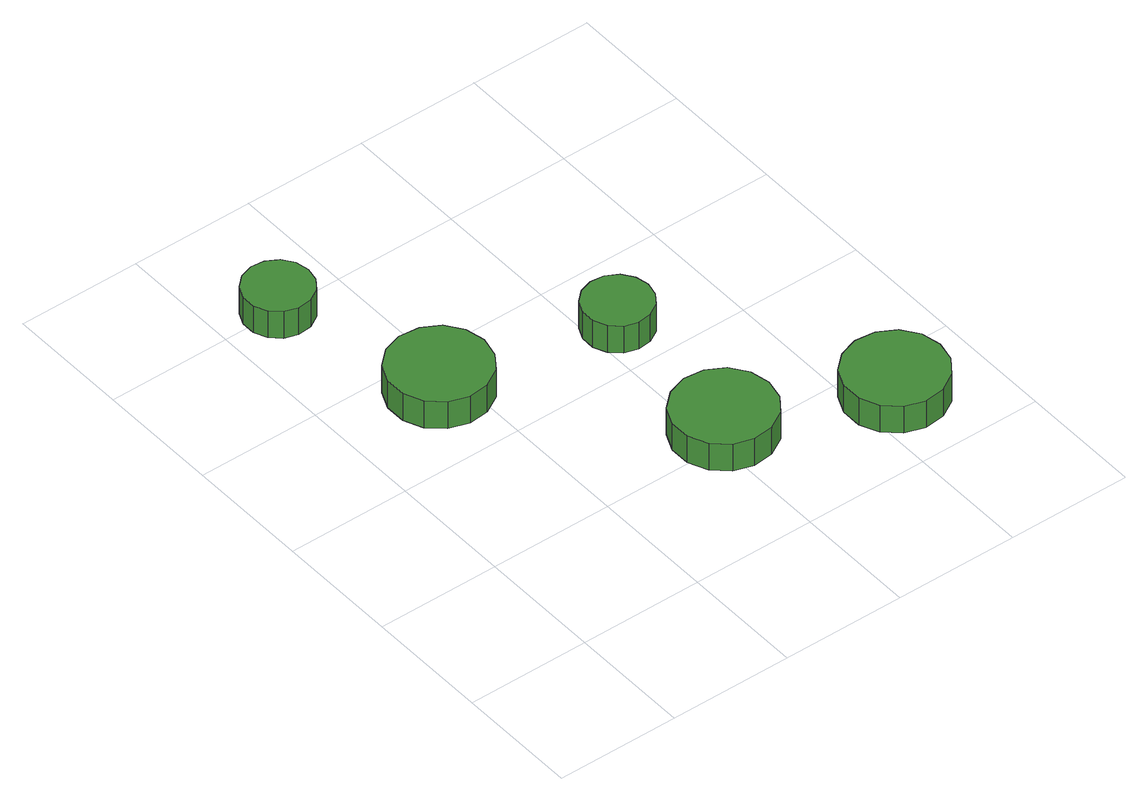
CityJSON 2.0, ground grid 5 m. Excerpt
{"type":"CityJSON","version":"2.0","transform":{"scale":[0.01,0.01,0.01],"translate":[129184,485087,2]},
"CityObjects":{
"tree1":{"type":"SolitaryVegetationObject","attributes":{"function":"something"},"geometry":[{"type":"MultiSurface","lod":"1","boundaries":[[[0,1,2,3,4,5,6,7,8,9,10,11,12,13,14]],[[15,16,17,18,19,20,21,22,23,24,25,26,27,28,29]],[[0,29,28,1]],[[1,28,27,2]],[[2,27,26,3]],[[3,26,25,4]],[[4,25,24,5]],[[5,24,23,6]],[[6,23,22,7]],[[7,22,21,8]],[[8,21,20,9]],[[9,20,19,10]],[[10,19,18,11]],[[11,18,17,12]],[[12,17,16,13]],[[13,16,15,14]],[[14,15,29,0]]]}]},
"tree2":{"type":"SolitaryVegetationObject","attributes":{"function":"something"},"geometry":[{"type":"MultiSurface","lod":"1","boundaries":[[[30,31,32,33,34,35,36,37,38,39,40,41,42,43,44]],[[45,46,47,48,49,50,51,52,53,54,55,56,57,58,59]],[[30,59,58,31]],[[31,58,57,32]],[[32,57,56,33]],[[33,56,55,34]],[[34,55,54,35]],[[35,54,53,36]],[[36,53,52,37]],[[37,52,51,38]],[[38,51,50,39]],[[39,50,49,40]],[[40,49,48,41]],[[41,48,47,42]],[[42,47,46,43]],[[43,46,45,44]],[[44,45,59,30]]]}]},
"tree3":{"type":"SolitaryVegetationObject","attributes":{"function":"something"},"geometry":[{"type":"MultiSurface","lod":"1","boundaries":[[[60,61,62,63,64,65,66,67,68,69,70,71,72,73,74]],[[75,76,77,78,79,80,81,82,83,84,85,86,87,88,89]],[[60,89,88,61]],[[61,88,87,62]],[[62,87,86,63]],[[63,86,85,64]],[[64,85,84,65]],[[65,84,83,66]],[[66,83,82,67]],[[67,82,81,68]],[[68,81,80,69]],[[69,80,79,70]],[[70,79,78,71]],[[71,78,77,72]],[[72,77,76,73]],[[73,76,75,74]],[[74,75,89,60]]]}]},
"tree4":{"type":"SolitaryVegetationObject","attributes":{"function":"something"},"geometry":[{"type":"MultiSurface","lod":"1","boundaries":[[[90,91,92,93,94,95,96,97,98,99,100,101,102,103,104]],[[105,106,107,108,109,110,111,112,113,114,115,116,117,118,119]],[[90,119,118,91]],[[91,118,117,92]],[[92,117,116,93]],[[93,116,115,94]],[[94,115,114,95]],[[95,114,113,96]],[[96,113,112,97]],[[97,112,111,98]],[[98,111,110,99]],[[99,110,109,100]],[[100,109,108,101]],[[101,108,107,102]],[[102,107,106,103]],[[103,106,105,104]],[[104,105,119,90]]]}]},
"tree5":{"type":"SolitaryVegetationObject","attributes":{"function":"something"},"geometry":[{"type":"MultiSurface","lod":"1","boundaries":[[[120,121,122,123,124,125,126,127,128,129,130,131,132,133,134]],[[135,136,137,138,139,140,141,142,143,144,145,146,147,148,149]],[[120,149,148,121]],[[121,148,147,122]],[[122,147,146,123]],[[123,146,145,124]],[[124,145,144,125]],[[125,144,143,126]],[[126,143,142,127]],[[127,142,141,128]],[[128,141,140,129]],[[129,140,139,130]],[[130,139,138,131]],[[131,138,137,132]],[[132,137,136,133]],[[133,136,135,134]],[[134,135,149,120]]]}]}
},
"vertices":[
[351,1979,158],[340,2034,158],[307,2079,158],[258,2108,158],[202,2114,158],[148,2096,158],[107,2058,158],[84,2007,158],[84,1951,158],[107,1899,158],[148,1862,158],[202,1844,158],[258,1850,158],[307,1878,158],[340,1924,158],[340,1924,33],[307,1878,33],[258,1850,33],[202,1844,33],[148,1862,33],[107,1899,33],[84,1951,33],[84,2007,33],[107,2058,33],[148,2096,33],[202,2114,33],[258,2108,33],[307,2079,33],[340,2034,33],[351,1979,33],
[617,1333,137],[599,1414,137],[551,1481,137],[479,1522,137],[396,1531,137],[317,1506,137],[255,1450,137],[222,1374,137],[222,1291,137],[255,1215,137],[317,1160,137],[396,1134,137],[479,1143,137],[551,1184,137],[599,1251,137],[599,1251,12],[551,1184,12],[479,1143,12],[396,1134,12],[317,1160,12],[255,1215,12],[222,1291,12],[222,1374,12],[255,1450,12],[317,1506,12],[396,1531,12],[479,1522,12],[551,1481,12],[599,1414,12],[617,1333,12],
[1239,528,158],[1222,609,158],[1173,677,158],[1101,718,158],[1019,727,158],[940,701,158],[878,646,158],[844,570,158],[844,487,158],[878,411,158],[940,355,158],[1019,330,158],[1101,338,158],[1173,380,158],[1222,447,158],[1222,447,33],[1173,380,33],[1101,338,33],[1019,330,33],[940,355,33],[878,411,33],[844,487,33],[844,570,33],[878,646,33],[940,701,33],[1019,727,33],[1101,718,33],[1173,677,33],[1222,609,33],[1239,528,33],
[1226,1184,159],[1214,1239,159],[1181,1285,159],[1133,1313,159],[1077,1319,159],[1023,1302,159],[981,1264,159],[958,1213,159],[958,1156,159],[981,1105,159],[1023,1067,159],[1077,1050,159],[1133,1056,159],[1181,1084,159],[1214,1129,159],[1214,1129,34],[1181,1084,34],[1133,1056,34],[1077,1050,34],[1023,1067,34],[981,1105,34],[958,1156,34],[958,1213,34],[981,1264,34],[1023,1302,34],[1077,1319,34],[1133,1313,34],[1181,1285,34],[1214,1239,34],[1226,1184,34],
[1810,292,181],[1793,373,181],[1744,440,181],[1672,481,181],[1590,490,181],[1511,464,181],[1449,409,181],[1415,333,181],[1415,250,181],[1449,174,181],[1511,119,181],[1590,93,181],[1672,102,181],[1744,143,181],[1793,210,181],[1793,210,56],[1744,143,56],[1672,102,56],[1590,93,56],[1511,119,56],[1449,174,56],[1415,250,56],[1415,333,56],[1449,409,56],[1511,464,56],[1590,490,56],[1672,481,56],[1744,440,56],[1793,373,56],[1810,292,56]
]}
